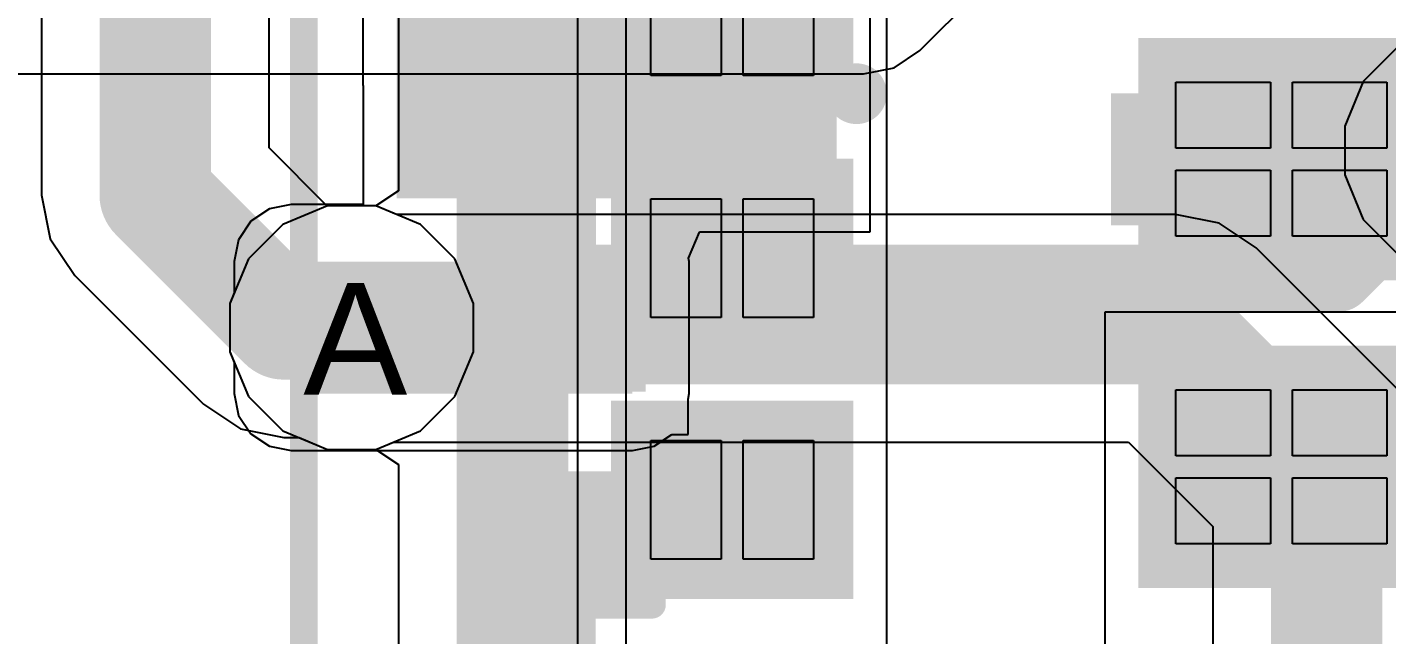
# Model space of a CAD drawing. Header units: inches. Extents: x 0 to 5271, y 0 to 5417.
# Drawn here: x 116.38 to 122.57, y 39.38 to 42.14 of the extents above; entities that cross this region are included whole.
import ezdxf

# ---------------------------------------------------------------- set-up
doc = ezdxf.new("R2010")
doc.units = ezdxf.units.IN
for name, color, linetype in [('Bottom Layer', 5, 'Continuous'), ('Bottom Overlay', 54, 'Continuous'), ('Bottom Paste', 16, 'Continuous'), ('Bottom Solder', 6, 'Continuous'), ('Drill Drawing', 1, 'Continuous'), ('L2_GND1', 16, 'Continuous'), ('L3_SIG1', 76, 'Continuous'), ('L4_PWR', 90, 'Continuous'), ('L5_GND2', 156, 'Continuous'), ('L6_SIG2', 130, 'Continuous'), ('L7_GND3', 216, 'Continuous'), ('Top Layer', 1, 'Continuous'), ('Top Overlay', 2, 'Continuous'), ('Top Paste', 8, 'Continuous'), ('Top Solder', 216, 'Continuous'), ('Via Holes', 16, 'Continuous')]:
    doc.layers.add(name, color=color, linetype=linetype)
doc.styles.add('Arial', font='', dxfattribs={"height": 0.2})
doc.styles.get('Arial').set_extended_font_data('Arial')

# ---------------------------------------------------------------- blocks, each defined once
blk = doc.blocks.new('TXB0102DCUT_B_267')
at = {"layer": 'Bottom Layer'}
for points in [[(-1.95, 0.9), (-1.15, 0.9), (-1.15, 0.6), (-1.95, 0.6)], [(1.15, 0.9), (1.95, 0.9), (1.95, 0.6), (1.15, 0.6)], [(-1.95, 0.4), (-1.15, 0.4), (-1.15, 0.1), (-1.95, 0.1)], [(1.15, 0.4), (1.95, 0.4), (1.95, 0.1), (1.15, 0.1)], [(-1.95, -0.1), (-1.15, -0.1), (-1.15, -0.4), (-1.95, -0.4)], [(1.15, -0.1), (1.95, -0.1), (1.95, -0.4), (1.15, -0.4)], [(-1.95, -0.6), (-1.15, -0.6), (-1.15, -0.9), (-1.95, -0.9)], [(1.15, -0.6), (1.95, -0.6), (1.95, -0.9), (1.15, -0.9)]]:
    blk.add_hatch(color=5, dxfattribs=at).paths.add_polyline_path(points)
at = {"layer": 'Bottom Paste'}
for points in [[(-1.95, 0.9), (-1.15, 0.9), (-1.15, 0.6), (-1.95, 0.6)], [(1.15, 0.9), (1.95, 0.9), (1.95, 0.6), (1.15, 0.6)], [(-1.95, 0.4), (-1.15, 0.4), (-1.15, 0.1), (-1.95, 0.1)], [(1.15, 0.4), (1.95, 0.4), (1.95, 0.1), (1.15, 0.1)], [(-1.95, -0.1), (-1.15, -0.1), (-1.15, -0.4), (-1.95, -0.4)], [(1.15, -0.1), (1.95, -0.1), (1.95, -0.4), (1.15, -0.4)], [(-1.95, -0.6), (-1.15, -0.6), (-1.15, -0.9), (-1.95, -0.9)], [(1.15, -0.6), (1.95, -0.6), (1.95, -0.9), (1.15, -0.9)]]:
    blk.add_hatch(color=16, dxfattribs=at).paths.add_polyline_path(points)
at = {"layer": 'Bottom Solder'}
for points in [[(-2.0516, 1.0016), (-1.0484, 1.0016), (-1.0484, 0.4984), (-2.0516, 0.4984)], [(1.0484, 1.0016), (2.0516, 1.0016), (2.0516, 0.4984), (1.0484, 0.4984)], [(-2.0516, 0.5016), (-1.0484, 0.5016), (-1.0484, -0.0016), (-2.0516, -0.0016)], [(1.0484, 0.5016), (2.0516, 0.5016), (2.0516, -0.0016), (1.0484, -0.0016)], [(-2.0516, 0.0016), (-1.0484, 0.0016), (-1.0484, -0.5016), (-2.0516, -0.5016)], [(1.0484, 0.0016), (2.0516, 0.0016), (2.0516, -0.5016), (1.0484, -0.5016)], [(-2.0516, -0.4984), (-1.0484, -0.4984), (-1.0484, -1.0016), (-2.0516, -1.0016)], [(1.0484, -0.4984), (2.0516, -0.4984), (2.0516, -1.0016), (1.0484, -1.0016)]]:
    blk.add_hatch(color=6, dxfattribs=at).paths.add_polyline_path(points)
at = {"layer": 'Bottom Overlay'}
for points in [[(-1.0414, 1.0414, 0.127, 0.127, 0), (0.9652, 1.0414, 0.127, 0.127, 0)], [(-1.0414, -1.0414, 0.127, 0.127, 0), (0.9652, -1.0414, 0.127, 0.127, 0)]]:
    blk.add_lwpolyline(points, format="xyseb", dxfattribs=at)
for points in [[(-1.0732, 1.0414, 0.0635, 0.0635, 1), (-1.0097, 1.0414, 0.0635, 0.0635, 1)], [(0.9334, 1.0414, 0.0635, 0.0635, 1), (0.9969, 1.0414, 0.0635, 0.0635, 1)], [(-1.5367, -1.0922, 0.2, 0.2, 1), (-1.6129, -1.0922, 0.2, 0.2, 1)], [(-1.0732, -1.0414, 0.0635, 0.0635, 1), (-1.0097, -1.0414, 0.0635, 0.0635, 1)], [(0.9334, -1.0414, 0.0635, 0.0635, 1), (0.9969, -1.0414, 0.0635, 0.0635, 1)], [(-1.6629, -1.0922, 0.1, 0.1, 1), (-1.5629, -1.0922, 0.1, 0.1, 1)], [(-1.5867, -1.0922, 0.1, 0.1, 1), (-1.4867, -1.0922, 0.1, 0.1, 1)]]:
    blk.add_lwpolyline(points, format="xyseb", close=True, dxfattribs=at)
blk = doc.blocks.new('A7682E_268')
at = {"layer": 'Top Layer'}
for points in [[(-8.3, 3.1), (-7.4, 3.1), (-7.4, 2.4), (-8.3, 2.4)], [(-5.9, 2.55), (-4.8, 2.55), (-4.8, 1.65), (-5.9, 1.65)], [(-8.3, 2), (-7.4, 2), (-7.4, 1.3), (-8.3, 1.3)], [(-5.9, 1.15), (-4.8, 1.15), (-4.8, 0.25), (-5.9, 0.25)], [(-8.3, 0.9), (-7.4, 0.9), (-7.4, 0.2), (-8.3, 0.2)]]:
    blk.add_hatch(color=1, dxfattribs=at).paths.add_polyline_path(points)
at = {"layer": 'Top Solder'}
for points in [[(-8.4016, 3.2016), (-7.2984, 3.2016), (-7.2984, 2.2984), (-8.4016, 2.2984)], [(-6.0016, 2.6516), (-4.6984, 2.6516), (-4.6984, 1.5484), (-6.0016, 1.5484)], [(-8.4016, 2.1016), (-7.2984, 2.1016), (-7.2984, 1.1984), (-8.4016, 1.1984)], [(-6.0016, 1.2516), (-4.6984, 1.2516), (-4.6984, 0.1484), (-6.0016, 0.1484)], [(-8.4016, 1.0016), (-7.2984, 1.0016), (-7.2984, 0.0984), (-8.4016, 0.0984)]]:
    blk.add_hatch(color=216, dxfattribs=at).paths.add_polyline_path(points)
at = {"layer": 'Top Overlay'}
blk.add_lwpolyline([(-9.8, -9.8, 0.127, 0.127, 0), (-9.8, 9.7999, 0.127, 0.127, 0)], format="xyseb", dxfattribs=at)
at = {"layer": 'Top Paste'}
for p, q in [((-8.22, 2.48), (-8.22, 3.02)), ((-7.9, 3.02), (-7.9, 2.48)), ((-7.8, 2.48), (-7.8, 3.02)), ((-7.48, 3.02), (-7.48, 2.48)), ((-7.9, 2.48), (-8.22, 2.48)), ((-7.48, 2.48), (-7.8, 2.48)), ((-5.83, 2.15), (-5.83, 2.45)), ((-5.83, 2.45), (-5.4, 2.45)), ((-5.4, 2.45), (-5.4, 2.15)), ((-5.3, 2.15), (-5.3, 2.45)), ((-5.3, 2.45), (-4.87, 2.45)), ((-4.87, 2.45), (-4.87, 2.15)), ((-5.4, 2.15), (-5.83, 2.15)), ((-4.87, 2.15), (-5.3, 2.15)), ((-5.83, 1.75), (-5.83, 2.05)), ((-5.83, 2.05), (-5.4, 2.05)), ((-5.4, 2.05), (-5.4, 1.75)), ((-5.3, 1.75), (-5.3, 2.05)), ((-5.3, 2.05), (-4.87, 2.05)), ((-4.87, 2.05), (-4.87, 1.75)), ((-8.22, 1.38), (-8.22, 1.92)), ((-8.22, 1.92), (-7.9, 1.92)), ((-7.9, 1.92), (-7.9, 1.38)), ((-7.8, 1.38), (-7.8, 1.92)), ((-7.8, 1.92), (-7.48, 1.92)), ((-7.48, 1.92), (-7.48, 1.38)), ((-5.4, 1.75), (-5.83, 1.75)), ((-4.87, 1.75), (-5.3, 1.75)), ((-7.9, 1.38), (-8.22, 1.38)), ((-7.48, 1.38), (-7.8, 1.38)), ((-5.83, 0.75), (-5.83, 1.05)), ((-5.83, 1.05), (-5.4, 1.05)), ((-5.4, 1.05), (-5.4, 0.75)), ((-5.3, 0.75), (-5.3, 1.05)), ((-5.3, 1.05), (-4.87, 1.05)), ((-4.87, 1.05), (-4.87, 0.75)), ((-8.22, 0.28), (-8.22, 0.82)), ((-8.22, 0.82), (-7.9, 0.82)), ((-7.9, 0.82), (-7.9, 0.28)), ((-7.8, 0.28), (-7.8, 0.82)), ((-7.8, 0.82), (-7.48, 0.82)), ((-7.48, 0.82), (-7.48, 0.28)), ((-5.4, 0.75), (-5.83, 0.75)), ((-4.87, 0.75), (-5.3, 0.75)), ((-5.83, 0.35), (-5.83, 0.65)), ((-5.83, 0.65), (-5.4, 0.65)), ((-5.4, 0.65), (-5.4, 0.35)), ((-5.3, 0.35), (-5.3, 0.65)), ((-5.3, 0.65), (-4.87, 0.65)), ((-4.87, 0.65), (-4.87, 0.35)), ((-5.4, 0.35), (-5.83, 0.35)), ((-4.87, 0.35), (-5.3, 0.35)), ((-7.9, 0.28), (-8.22, 0.28)), ((-7.48, 0.28), (-7.8, 0.28))]:
    blk.add_line(p, q, dxfattribs=at)
blk = doc.blocks.new('CAP_0402_B_307')
at = {"layer": 'Bottom Layer'}
for points in [[(-0.2413, 0.3174), (-0.2413, -0.3176), (-0.6985, -0.3176), (-0.6985, 0.3174)], [(0.6985, 0.3174), (0.6985, -0.3176), (0.2413, -0.3176), (0.2413, 0.3174)]]:
    blk.add_hatch(color=5, dxfattribs=at).paths.add_polyline_path(points)
at = {"layer": 'Bottom Paste'}
for points in [[(-0.2413, 0.3174), (-0.2413, -0.3176), (-0.6985, -0.3176), (-0.6985, 0.3174)], [(0.6985, 0.3174), (0.6985, -0.3176), (0.2413, -0.3176), (0.2413, 0.3174)]]:
    blk.add_hatch(color=16, dxfattribs=at).paths.add_polyline_path(points)
at = {"layer": 'Bottom Solder'}
for points in [[(-0.1813, 0.3774), (-0.1813, -0.3776), (-0.7585, -0.3776), (-0.7585, 0.3774)], [(0.7585, 0.3774), (0.7585, -0.3776), (0.1813, -0.3776), (0.1813, 0.3774)]]:
    blk.add_hatch(color=6, dxfattribs=at).paths.add_polyline_path(points)
at = {"layer": 'Bottom Overlay'}
for points in [[(-0.2794, 0.4063, 0.127, 0.127, 0), (-0.7874, 0.4063, 0.127, 0.127, 0)], [(-0.7874, -0.4065, 0.127, 0.127, 0), (-0.7874, 0.4063, 0.127, 0.127, 0)], [(0.7874, 0.4063, 0.127, 0.127, 0), (0.2794, 0.4063, 0.127, 0.127, 0)], [(0.7874, -0.4065, 0.127, 0.127, 0), (0.7874, 0.4063, 0.127, 0.127, 0)], [(-0.2794, -0.4065, 0.127, 0.127, 0), (-0.7874, -0.4065, 0.127, 0.127, 0)], [(0.7874, -0.4065, 0.127, 0.127, 0), (0.2794, -0.4065, 0.127, 0.127, 0)]]:
    blk.add_lwpolyline(points, format="xyseb", dxfattribs=at)
for points in [[(-0.8192, 0.4063, 0.0635, 0.0635, 1), (-0.7557, 0.4063, 0.0635, 0.0635, 1)], [(-0.8192, 0.4063, 0.0635, 0.0635, 1), (-0.7557, 0.4063, 0.0635, 0.0635, 1)], [(-0.3112, 0.4063, 0.0635, 0.0635, 1), (-0.2477, 0.4063, 0.0635, 0.0635, 1)], [(0.2476, 0.4063, 0.0635, 0.0635, 1), (0.3111, 0.4063, 0.0635, 0.0635, 1)], [(0.7556, 0.4063, 0.0635, 0.0635, 1), (0.8191, 0.4063, 0.0635, 0.0635, 1)], [(0.7556, 0.4063, 0.0635, 0.0635, 1), (0.8191, 0.4063, 0.0635, 0.0635, 1)], [(-0.8192, -0.4065, 0.0635, 0.0635, 1), (-0.7557, -0.4065, 0.0635, 0.0635, 1)], [(-0.8192, -0.4065, 0.0635, 0.0635, 1), (-0.7557, -0.4065, 0.0635, 0.0635, 1)], [(-0.3112, -0.4065, 0.0635, 0.0635, 1), (-0.2477, -0.4065, 0.0635, 0.0635, 1)], [(0.2476, -0.4065, 0.0635, 0.0635, 1), (0.3111, -0.4065, 0.0635, 0.0635, 1)], [(0.7556, -0.4065, 0.0635, 0.0635, 1), (0.8191, -0.4065, 0.0635, 0.0635, 1)], [(0.7556, -0.4065, 0.0635, 0.0635, 1), (0.8191, -0.4065, 0.0635, 0.0635, 1)]]:
    blk.add_lwpolyline(points, format="xyseb", close=True, dxfattribs=at)

msp = doc.modelspace()

# ---------------------------------------------------------------- hatches: boundary and pattern name
at = {"layer": 'Bottom Layer'}
h = msp.add_hatch(color=5, dxfattribs=at)
edge = h.paths.add_edge_path()
edge.add_arc((117.8608, 40.7734), 0.3, 0, 360)
msp.add_hatch(color=5, dxfattribs=at).paths.add_polyline_path([(119.1386, 40.4733), (119.1386, 41.0744), (117.5856, 41.0744), (117.5856, 40.4733)])
at = {"layer": 'L2_GND1'}
h = msp.add_hatch(color=16, dxfattribs=at)
edge = h.paths.add_edge_path()
edge.add_arc((117.8608, 40.7734), 0.3, 0, 360)
at = {"layer": 'L3_SIG1'}
h = msp.add_hatch(color=76, dxfattribs=at)
edge = h.paths.add_edge_path()
edge.add_arc((117.8608, 40.7734), 0.3, 0, 360)
at = {"layer": 'L4_PWR'}
h = msp.add_hatch(color=90, dxfattribs=at)
edge = h.paths.add_edge_path()
edge.add_arc((117.8608, 40.7734), 0.3, 0, 360)
at = {"layer": 'L5_GND2'}
h = msp.add_hatch(color=156, dxfattribs=at)
edge = h.paths.add_edge_path()
edge.add_arc((117.8608, 40.7734), 0.3, 0, 360)
at = {"layer": 'L6_SIG2'}
h = msp.add_hatch(color=130, dxfattribs=at)
edge = h.paths.add_edge_path()
edge.add_arc((117.8608, 40.7734), 0.3, 0, 360)
at = {"layer": 'L7_GND3'}
h = msp.add_hatch(color=216, dxfattribs=at)
edge = h.paths.add_edge_path()
edge.add_arc((117.8608, 40.7734), 0.3, 0, 360)
at = {"layer": 'Top Layer'}
msp.add_hatch(color=1, dxfattribs=at).paths.add_polyline_path([(121.3172, 41.8405), (121.3172, 41.2395), (122.0948, 41.2395), (122.0948, 41.8405)])
h = msp.add_hatch(color=1, dxfattribs=at)
edge = h.paths.add_edge_path()
edge.add_arc((117.8608, 40.7734), 0.3, 0, 360)
at = {"layer": 'Via Holes'}
h = msp.add_hatch(color=7, dxfattribs=at)
edge = h.paths.add_edge_path()
edge.add_arc((117.8608, 40.7734), 0.15, 0, 360)

# ---------------------------------------------------------------- linework, layer by layer
at = {"layer": 'Bottom Layer'}
for p, q in [((120.221, 41.2088), (120.221, 42.3652)), ((117.9114, 42.2656), (117.9114, 41.8799)), ((117.9114, 41.8799), (117.913, 41.8722)), ((117.913, 41.8722), (117.913, 41.3334)), ((117.4865, 41.3137), (117.4025, 41.2575)), ((117.5856, 41.3334), (117.4865, 41.3137)), ((117.913, 41.3334), (117.5856, 41.3334)), ((117.4025, 41.2575), (117.3464, 41.1735)), ((117.3464, 41.1735), (117.3266, 41.0744)), ((119.3946, 41.0894), (119.4437, 41.2077)), ((119.4437, 41.2077), (119.4442, 41.2088)), ((119.4442, 41.2088), (119.5014, 41.2088)), ((119.5014, 41.2088), (120.221, 41.2088)), ((117.3266, 41.0744), (117.3266, 40.9314)), ((119.3976, 41.0744), (119.3946, 41.0894)), ((119.3976, 40.4733), (119.3976, 41.0744)), ((117.3266, 40.9314), (117.3068, 40.8836)), ((117.3068, 40.8836), (117.3068, 40.6632)), ((117.3068, 40.6632), (117.3266, 40.6153)), ((117.3266, 40.6153), (117.3266, 40.4733)), ((117.3266, 40.4733), (117.3464, 40.3742)), ((119.3926, 40.4483), (119.3976, 40.4733)), ((119.3926, 40.2877), (119.3926, 40.4483)), ((117.3464, 40.3742), (117.4025, 40.2902)), ((117.4025, 40.2902), (117.4865, 40.2341)), ((117.4865, 40.2341), (117.5856, 40.2144)), ((119.1386, 40.2144), (119.2378, 40.2341)), ((119.2378, 40.2341), (119.318, 40.2877)), ((119.318, 40.2877), (119.3926, 40.2877)), ((117.5856, 40.2144), (119.1386, 40.2144))]:
    msp.add_line(p, q, dxfattribs=at)
for points in [[(118.2999, 41.8799, 0.254, 0.254, 0), (118.2999, 42.4265, 0.254, 0.254, 0)], [(119.817, 41.8628, 0.2032, 0.2032, 0), (119.817, 42.474, 0.2032, 0.2032, 0)], [(118.2999, 41.8799, 0.254, 0.254, 0), (118.317, 41.8628, 0.254, 0.254, 0)], [(118.8194, 41.4579, 0.3048, 0.3048, 0), (118.8194, 41.8628, 0.3048, 0.3048, 0)], [(119.317, 41.8628, 0.3048, 0.3048, 0), (119.3193, 41.8604, 0.3048, 0.3048, 0)], [(119.3193, 41.4142, 0.3048, 0.3048, 0), (119.3193, 41.8604, 0.3048, 0.3048, 0)], [(122.3551, 40.9989, 0.3048, 0.3048, 0), (122.936, 41.5798, 0.3048, 0.3048, 0)], [(118.8194, 41.4579, 0.3048, 0.3048, 0), (118.8211, 41.4561, 0.3048, 0.3048, 0)], [(118.8211, 40.7703, 0.3048, 0.3048, 0), (118.8211, 41.4561, 0.3048, 0.3048, 0)], [(119.3193, 41.4142, 0.3048, 0.3048, 0), (119.7347, 40.9989, 0.3048, 0.3048, 0)], [(119.7347, 40.9989, 0.3048, 0.3048, 0), (122.3551, 40.9989, 0.3048, 0.3048, 0)], [(118.8192, 39.8286, 0.3048, 0.3048, 0), (118.8211, 39.8305, 0.3048, 0.3048, 0)], [(118.8192, 37.7925, 0.3048, 0.3048, 0), (118.8192, 39.8286, 0.3048, 0.3048, 0)]]:
    msp.add_lwpolyline(points, format="xyseb", dxfattribs=at)
for points in [[(118.2364, 41.8799, 0.127, 0.127, 1), (118.3634, 41.8799, 0.127, 0.127, 1)], [(118.2364, 41.8799, 0.127, 0.127, 1), (118.3634, 41.8799, 0.127, 0.127, 1)], [(118.2535, 41.8628, 0.127, 0.127, 1), (118.3805, 41.8628, 0.127, 0.127, 1)], [(118.7432, 41.8628, 0.1524, 0.1524, 1), (118.8956, 41.8628, 0.1524, 0.1524, 1)], [(119.2408, 41.8628, 0.1524, 0.1524, 1), (119.3932, 41.8628, 0.1524, 0.1524, 1)], [(119.2431, 41.8604, 0.1524, 0.1524, 1), (119.3955, 41.8604, 0.1524, 0.1524, 1)], [(119.2431, 41.8604, 0.1524, 0.1524, 1), (119.3955, 41.8604, 0.1524, 0.1524, 1)], [(119.7662, 41.8628, 0.1016, 0.1016, 1), (119.8678, 41.8628, 0.1016, 0.1016, 1)], [(118.7432, 41.4579, 0.1524, 0.1524, 1), (118.8956, 41.4579, 0.1524, 0.1524, 1)], [(118.7432, 41.4579, 0.1524, 0.1524, 1), (118.8956, 41.4579, 0.1524, 0.1524, 1)], [(118.7449, 41.4561, 0.1524, 0.1524, 1), (118.8973, 41.4561, 0.1524, 0.1524, 1)], [(118.7449, 41.4561, 0.1524, 0.1524, 1), (118.8973, 41.4561, 0.1524, 0.1524, 1)], [(119.2431, 41.4142, 0.1524, 0.1524, 1), (119.3955, 41.4142, 0.1524, 0.1524, 1)], [(119.2431, 41.4142, 0.1524, 0.1524, 1), (119.3955, 41.4142, 0.1524, 0.1524, 1)], [(119.6585, 40.9989, 0.1524, 0.1524, 1), (119.8109, 40.9989, 0.1524, 0.1524, 1)], [(119.6585, 40.9989, 0.1524, 0.1524, 1), (119.8109, 40.9989, 0.1524, 0.1524, 1)], [(122.2789, 40.9989, 0.1524, 0.1524, 1), (122.4313, 40.9989, 0.1524, 0.1524, 1)], [(122.2789, 40.9989, 0.1524, 0.1524, 1), (122.4313, 40.9989, 0.1524, 0.1524, 1)], [(118.7449, 40.7703, 0.1524, 0.1524, 1), (118.8973, 40.7703, 0.1524, 0.1524, 1)], [(118.743, 39.8286, 0.1524, 0.1524, 1), (118.8954, 39.8286, 0.1524, 0.1524, 1)], [(118.743, 39.8286, 0.1524, 0.1524, 1), (118.8954, 39.8286, 0.1524, 0.1524, 1)], [(118.7449, 39.8305, 0.1524, 0.1524, 1), (118.8973, 39.8305, 0.1524, 0.1524, 1)]]:
    msp.add_lwpolyline(points, format="xyseb", close=True, dxfattribs=at)
at = {"layer": 'L2_GND1'}
for p, q in [((117.7506, 41.3274), (117.547, 41.243)), ((117.971, 41.3274), (117.7506, 41.3274)), ((118.1746, 41.243), (117.971, 41.3274)), ((117.547, 41.243), (117.3912, 41.0872)), ((118.3305, 41.0872), (118.1746, 41.243)), ((117.3912, 41.0872), (117.3068, 40.8836)), ((118.4148, 40.8836), (118.3305, 41.0872)), ((117.3068, 40.8836), (117.3068, 40.6632)), ((118.4148, 40.6632), (118.4148, 40.8836)), ((117.3068, 40.6632), (117.3912, 40.4595)), ((118.3305, 40.4595), (118.4148, 40.6632)), ((117.3912, 40.4595), (117.547, 40.3037)), ((118.1746, 40.3037), (118.3305, 40.4595)), ((117.547, 40.3037), (117.7506, 40.2194)), ((117.971, 40.2194), (118.1746, 40.3037)), ((117.7506, 40.2194), (117.971, 40.2194))]:
    msp.add_line(p, q, dxfattribs=at)
at = {"layer": 'L3_SIG1'}
for p, q in [((120.4478, 42.0346), (120.7344, 42.3212)), ((120.3302, 41.956), (120.4478, 42.0346)), ((116.0113, 41.9284), (120.1915, 41.9284)), ((120.1915, 41.9284), (120.3302, 41.956)), ((120.1915, 41.9284), (120.1915, 41.9284)), ((117.7506, 41.3274), (117.547, 41.243)), ((117.971, 41.3274), (117.7506, 41.3274)), ((118.1746, 41.243), (117.971, 41.3274)), ((117.547, 41.243), (117.3912, 41.0872)), ((118.3305, 41.0872), (118.1746, 41.243)), ((117.3912, 41.0872), (117.3068, 40.8836)), ((118.4148, 40.8836), (118.3305, 41.0872)), ((117.3068, 40.8836), (117.3068, 40.6632)), ((118.4148, 40.6632), (118.4148, 40.8836)), ((117.3068, 40.6632), (117.3912, 40.4595)), ((118.3305, 40.4595), (118.4148, 40.6632)), ((117.3912, 40.4595), (117.547, 40.3037)), ((118.1746, 40.3037), (118.3305, 40.4595)), ((117.547, 40.3037), (117.7506, 40.2194)), ((117.971, 40.2194), (118.1746, 40.3037)), ((117.7506, 40.2194), (117.971, 40.2194))]:
    msp.add_line(p, q, dxfattribs=at)
at = {"layer": 'L4_PWR'}
for p, q in [((116.449, 45.5523), (116.449, 41.3766)), ((117.4849, 41.5911), (117.4849, 42.3576)), ((122.6222, 42.0495), (122.4663, 41.8936)), ((122.4663, 41.8936), (122.382, 41.69)), ((122.382, 41.69), (122.382, 41.4696)), ((117.7493, 41.3268), (117.4849, 41.5911)), ((122.382, 41.4696), (122.4663, 41.266)), ((116.449, 41.3766), (116.4885, 41.1784)), ((117.7506, 41.3274), (117.7493, 41.3268)), ((117.971, 41.3274), (117.7506, 41.3274)), ((118.0654, 41.2883), (117.971, 41.3274)), ((121.6119, 41.2883), (118.0654, 41.2883)), ((121.8101, 41.2488), (121.6119, 41.2883)), ((121.9781, 41.1366), (121.8101, 41.2488)), ((122.4663, 41.266), (122.6222, 41.1101)), ((116.4885, 41.1784), (116.6007, 41.0104)), ((122.6658, 40.4489), (121.9781, 41.1366)), ((116.6007, 41.0104), (117.1864, 40.4247)), ((117.1864, 40.4247), (117.3545, 40.3124)), ((117.3545, 40.3124), (117.5527, 40.273)), ((117.5527, 40.273), (117.6212, 40.273)), ((117.6212, 40.273), (117.7506, 40.2194)), ((117.971, 40.2194), (118.0507, 40.2524)), ((118.0507, 40.2524), (121.3973, 40.2524)), ((121.3973, 40.2524), (121.7816, 39.8681)), ((117.7506, 40.2194), (117.971, 40.2194)), ((121.7816, 39.8681), (121.7816, 33.257))]:
    msp.add_line(p, q, dxfattribs=at)
for points in [[(116.967, 41.3766, 0.508, 0.508, 0), (116.967, 45.5523, 0.508, 0.508, 0)], [(116.967, 41.3766, 0.508, 0.508, 0), (117.5527, 40.7909, 0.508, 0.508, 0)], [(117.5527, 40.7909, 0.508, 0.508, 0), (117.8432, 40.7909, 0.508, 0.508, 0)], [(117.8432, 40.7909, 0.508, 0.508, 0), (117.8608, 40.7734, 0.508, 0.508, 0)], [(117.9147, 40.7703, 0.508, 0.508, 0), (121.6119, 40.7703, 0.508, 0.508, 0)], [(121.6119, 40.7703, 0.508, 0.508, 0), (122.2995, 40.0827, 0.508, 0.508, 0)], [(122.2995, 33.0598, 0.508, 0.508, 0), (122.2995, 40.0827, 0.508, 0.508, 0)]]:
    msp.add_lwpolyline(points, format="xyseb", dxfattribs=at)
for points in [[(116.84, 41.3766, 0.254, 0.254, 1), (117.094, 41.3766, 0.254, 0.254, 1)], [(116.84, 41.3766, 0.254, 0.254, 1), (117.094, 41.3766, 0.254, 0.254, 1)], [(117.4257, 40.7909, 0.254, 0.254, 1), (117.6797, 40.7909, 0.254, 0.254, 1)], [(117.4257, 40.7909, 0.254, 0.254, 1), (117.6797, 40.7909, 0.254, 0.254, 1)], [(117.7162, 40.7909, 0.254, 0.254, 1), (117.9702, 40.7909, 0.254, 0.254, 1)], [(117.7162, 40.7909, 0.254, 0.254, 1), (117.9702, 40.7909, 0.254, 0.254, 1)], [(117.7338, 40.7734, 0.254, 0.254, 1), (117.9878, 40.7734, 0.254, 0.254, 1)], [(117.7877, 40.7703, 0.254, 0.254, 1), (118.0417, 40.7703, 0.254, 0.254, 1)], [(121.4849, 40.7703, 0.254, 0.254, 1), (121.7389, 40.7703, 0.254, 0.254, 1)], [(121.4849, 40.7703, 0.254, 0.254, 1), (121.7389, 40.7703, 0.254, 0.254, 1)], [(122.1725, 40.0827, 0.254, 0.254, 1), (122.4265, 40.0827, 0.254, 0.254, 1)], [(122.1725, 40.0827, 0.254, 0.254, 1), (122.4265, 40.0827, 0.254, 0.254, 1)]]:
    msp.add_lwpolyline(points, format="xyseb", close=True, dxfattribs=at)
at = {"layer": 'L5_GND2'}
for p, q in [((117.7506, 41.3274), (117.547, 41.243)), ((117.971, 41.3274), (117.7506, 41.3274)), ((118.1746, 41.243), (117.971, 41.3274)), ((117.547, 41.243), (117.3912, 41.0872)), ((118.3305, 41.0872), (118.1746, 41.243)), ((117.3912, 41.0872), (117.3068, 40.8836)), ((118.4148, 40.8836), (118.3305, 41.0872)), ((117.3068, 40.8836), (117.3068, 40.6632)), ((118.4148, 40.6632), (118.4148, 40.8836)), ((117.3068, 40.6632), (117.3912, 40.4595)), ((118.3305, 40.4595), (118.4148, 40.6632)), ((117.3912, 40.4595), (117.547, 40.3037)), ((118.1746, 40.3037), (118.3305, 40.4595)), ((117.547, 40.3037), (117.7506, 40.2194)), ((117.971, 40.2194), (118.1746, 40.3037)), ((117.7506, 40.2194), (117.971, 40.2194))]:
    msp.add_line(p, q, dxfattribs=at)
at = {"layer": 'L6_SIG2'}
for p, q in [((119.1105, 39.1113), (119.1105, 43.2876)), ((118.0746, 42.3616), (118.0746, 41.3966)), ((118.0746, 41.3966), (117.971, 41.3274)), ((117.7506, 41.3274), (117.547, 41.243)), ((117.971, 41.3274), (117.7506, 41.3274)), ((117.547, 41.243), (117.3912, 41.0872)), ((117.3912, 41.0872), (117.3068, 40.8836)), ((117.3068, 40.8836), (117.3068, 40.6632)), ((117.3068, 40.6632), (117.3912, 40.4595)), ((117.3912, 40.4595), (117.547, 40.3037)), ((117.547, 40.3037), (117.7506, 40.2194)), ((117.7506, 40.2194), (117.971, 40.2194)), ((117.971, 40.2194), (118.0746, 40.1501)), ((118.0746, 40.1501), (118.0746, 39.3258))]:
    msp.add_line(p, q, dxfattribs=at)
msp.add_lwpolyline([(118.5926, 39.1113, 0.508, 0.508, 0), (118.5926, 43.4848, 0.508, 0.508, 0)], format="xyseb", dxfattribs=at)
at = {"layer": 'L7_GND3'}
for p, q in [((117.7506, 41.3274), (117.547, 41.243)), ((117.971, 41.3274), (117.7506, 41.3274)), ((118.1746, 41.243), (117.971, 41.3274)), ((117.547, 41.243), (117.3912, 41.0872)), ((118.3305, 41.0872), (118.1746, 41.243)), ((117.3912, 41.0872), (117.3068, 40.8836)), ((118.4148, 40.8836), (118.3305, 41.0872)), ((117.3068, 40.8836), (117.3068, 40.6632)), ((118.4148, 40.6632), (118.4148, 40.8836)), ((117.3068, 40.6632), (117.3912, 40.4595)), ((118.3305, 40.4595), (118.4148, 40.6632)), ((117.3912, 40.4595), (117.547, 40.3037)), ((118.1746, 40.3037), (118.3305, 40.4595)), ((117.547, 40.3037), (117.7506, 40.2194)), ((117.971, 40.2194), (118.1746, 40.3037)), ((117.7506, 40.2194), (117.971, 40.2194))]:
    msp.add_line(p, q, dxfattribs=at)
at = {"layer": 'Top Layer'}
for p, q in [((118.8892, 42.8937), (118.8892, 41.5864)), ((120.2972, 41.5864), (120.2972, 42.3906)), ((118.8892, 41.5864), (118.8892, 40.4864)), ((120.2972, 40.4864), (120.2972, 41.5864)), ((117.7506, 41.3274), (117.547, 41.243)), ((117.971, 41.3274), (117.7506, 41.3274)), ((118.1746, 41.243), (117.971, 41.3274)), ((117.547, 41.243), (117.3912, 41.0872)), ((118.3305, 41.0872), (118.1746, 41.243)), ((117.3912, 41.0872), (117.3068, 40.8836)), ((118.4148, 40.8836), (118.3305, 41.0872)), ((117.3068, 40.8836), (117.3068, 40.6632)), ((118.4148, 40.6632), (118.4148, 40.8836)), ((122.8972, 40.8444), (121.2892, 40.8444)), ((121.2892, 40.8444), (121.2892, 39.4364)), ((117.3068, 40.6632), (117.3912, 40.4595)), ((118.3305, 40.4595), (118.4148, 40.6632)), ((118.8892, 40.4864), (118.8892, 39.3864)), ((120.2972, 39.3864), (120.2972, 40.4864)), ((117.3912, 40.4595), (117.547, 40.3037)), ((118.1746, 40.3037), (118.3305, 40.4595)), ((117.547, 40.3037), (117.7506, 40.2194)), ((117.971, 40.2194), (118.1746, 40.3037)), ((117.7506, 40.2194), (117.971, 40.2194)), ((121.2892, 39.4364), (121.2892, 38.0364)), ((118.8892, 39.3864), (118.8892, 38.2864)), ((120.2972, 38.2864), (120.2972, 39.3864))]:
    msp.add_line(p, q, dxfattribs=at)

# ---------------------------------------------------------------- block references
msp.add_blockref('A7682E_268', (127.4432, 39.4404))
for name, p, rotation in [('TXB0102DCUT_B_267', (119.067, 43.4129), 90), ('CAP_0402_B_307', (118.8212, 40.3004), 270)]:
    msp.add_blockref(name, p, dxfattribs=dict(rotation=rotation))

# ---------------------------------------------------------------- texts
at = {"layer": 'Drill Drawing', "style": 'Arial'}
msp.add_text('A', height=0.508, dxfattribs=at).set_placement((117.6407, 40.4686))

doc.saveas('drawing.dxf')
